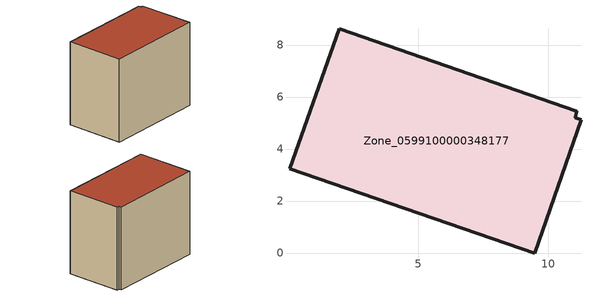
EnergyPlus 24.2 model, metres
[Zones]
Zone_0599100000348177
 floor ground (C_G): 11.1,5.45 11.03,5.21 11.26,5.13 9.47,0 0.04,3.24 1.95,8.62 z0
 wall outside (C_F): 1.95,8.62 0.04,3.24 9.47,0 11.26,5.13 11.03,5.21 11.1,5.45 1.95,8.62 z0:8.2
 roof outside (C_R): 11.03,5.21 11.1,5.45 1.95,8.62 0.04,3.24 9.47,0 11.26,5.13 z8.2
[BUILDING]
Pand.0599100000348177: North Axis=0; Terrain=City; Loads Convergence Tolerance Value=0.04; Temperature Convergence Tolerance Value=0.4; Solar Distribution=FullExterior; Maximum Number of Warmup Days=25; Minimum Number of Warmup Days=1
[Site:Location]
Rotterdam.The.Hague.AP_ZH_NLD Design_Conditions: Latitude=51.96; Longitude=4.45; Time Zone=1; Elevation=-4.5
[SITE:GROUNDTEMPERATURE:BUILDINGSURFACE]
18, 18, 18, 18, 18, 18, 18, 18, 18, 18, 18, 18
[MATERIAL] Thermal Absorptance=0.9; Solar Absorptance=0.7; Visible Absorptance=0.7
Name | Roughness | Thickness | Conductivity | Density | Specific Heat
G.TC.1992-2005 | MediumSmooth | 0.15 | 0.06 | 540 | 1210
F.TC.1992-2005 | Rough | 0.3 | 0.12 | 1920 | 840
R.TC.1992-2005 | MediumRough | 0.2 | 0.08 | 1500 | 1000
[CONSTRUCTION]
C_G: G.TC.1992-2005
C_F: F.TC.1992-2005
C_R: R.TC.1992-2005
[ZONE]
Zone_0599100000348177: Type=1; Multiplier=1; Ceiling Height=Autocalculate; Volume=Autocalculate; Floor Area=autocalculate; Part of Total Floor Area=Yes
[ZONEINFILTRATION:DESIGNFLOWRATE]
Infil_Zone_0599100000348177: Zone or ZoneList or Space or SpaceList=Zone_0599100000348177; Schedule=AlwaysOn; Design Flow Rate Calculation Method=Flow/Area; Flow Rate per Floor Area=0.0015; Constant Term Coefficient=1; Temperature Term Coefficient=0; Velocity Term Coefficient=0; Velocity Squared Term Coefficient=0
[HVACTEMPLATE:ZONE:IDEALLOADSAIRSYSTEM]
Zone_0599100000348177: Maximum Heating Supply Air Temperature=50; Minimum Cooling Supply Air Temperature=13; Maximum Heating Supply Air Humidity Ratio=0.0156; Minimum Cooling Supply Air Humidity Ratio=0.0077; Heating Limit=NoLimit; Cooling Limit=NoLimit; Dehumidification Control Type=ConstantSensibleHeatRatio; Cooling Sensible Heat Ratio=0.7; Dehumidification Setpoint=60; Humidification Control Type=None; Humidification Setpoint=30; Outdoor Air Method=None; Outdoor Air Flow Rate per Person=0.00944; Outdoor Air Flow Rate per Zone Floor Area=0; Outdoor Air Flow Rate per Zone=0; Demand Controlled Ventilation Type=None; Outdoor Air Economizer Type=NoEconomizer; Heat Recovery Type=None; Sensible Heat Recovery Effectiveness=0.7; Latent Heat Recovery Effectiveness=0.65
[ZONECONTROL:THERMOSTAT]
ThermostatControl_Zone_0599100000348177: Zone or ZoneList=Zone_0599100000348177; Control Type Schedule=DualSetpointControlType; Control 1=Thermostat_Zone_0599100000348177; Temperature Difference Between Cutout And Setpoint=0
[THERMOSTATSETPOINT:DUALSETPOINT]
Thermostat_Zone_0599100000348177: Heating Setpoint Temperature Schedule=HeatingSetpoint_Zone_0599100000348177; Cooling Setpoint Temperature Schedule=CoolingSetpoint_Zone_0599100000348177
[SCHEDULE:COMPACT]
HeatingSetpoint_Zone_0599100000348177: Through: 12/31, For: AllDays, Until: 24:00, 21
CoolingSetpoint_Zone_0599100000348177: Through: 12/31, For: AllDays, Until: 24:00, 24
DualSetpointControlType: Through: 12/31, For: AllDays, Until: 24:00, 4
AlwaysOn: Through: 12/31, For: AllDays, Until: 24:00, 1
